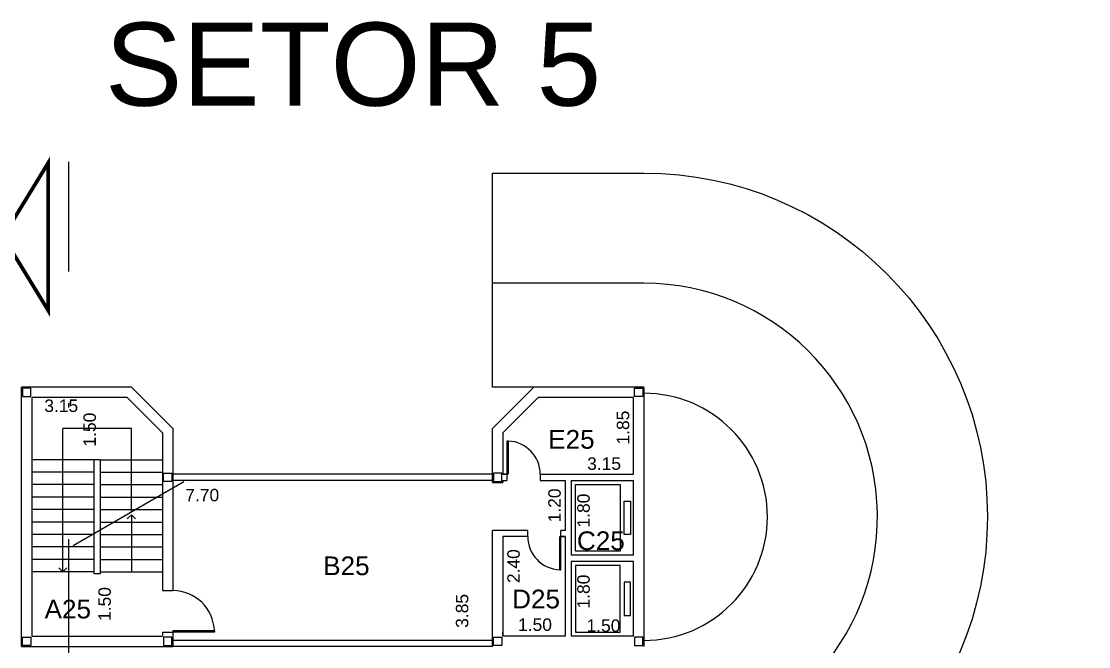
# Model space of a CAD drawing. Extents: x 964 to 1225, y -27 to 210.
# Drawn here: x 1082.53 to 1108.24, y 194.62 to 209.68 of the extents above; entities that cross this region are included whole.
import ezdxf

# ---------------------------------------------------------------- set-up
doc = ezdxf.new("R2010")
doc.units = 0
doc.header["$LTSCALE"] = 2
doc.header["$PDMODE"] = 3
doc.linetypes.add('DASHDOT2', pattern=[12.7, 6.35, -3.175, 0, -3.175])
doc.linetypes.add('HIDDEN', pattern=[0.375, 0.25, -0.125])
doc.layers.get('0').update_dxf_attribs({"linetype": 'CONTINUOUS'})
doc.layers.get('DEFPOINTS').update_dxf_attribs({"linetype": 'CONTINUOUS'})
for name, color, linetype in [('02', 2, 'CONTINUOUS'), ('06', 6, 'CONTINUOUS'), ('DIVISÓRIAS-ARY', 2, 'CONTINUOUS'), ('INDIC-CORTE-TBS', 4, 'DASHDOT2'), ('INDICAÇÕES-ARY', 2, 'CONTINUOUS'), ('PAREDE-ALTA-ARY', 1, 'CONTINUOUS'), ('PAREDE-BAIXA-ARY', 2, 'CONTINUOUS'), ('PILARES-SECUND-ARY', 5, 'CONTINUOUS'), ('RAMPA-ARY', 2, 'CONTINUOUS'), ('RAMPA-INT-ARY', 7, 'CONTINUOUS'), ('RAMPA-PROJ-ARY', 7, 'HIDDEN'), ('TEXTO-PB-COR-ARY', 12, 'CONTINUOUS'), ('TEXTO-PB-COTAS-ARY', 12, 'CONTINUOUS'), ('TEXTOG-EP-ARY', 11, 'CONTINUOUS')]:
    doc.layers.add(name, color=color, linetype=linetype)
doc.styles.add('ARIAL', font='arial.ttf', dxfattribs={"height": 0.5})
doc.styles.add('SEM_ESCALA', font='arial.ttf')
doc.dimstyles.new('DIMTIC100-ARY', dxfattribs={"dimtxt": 0.3, "dimasz": 0.12, "dimexe": 0.1, "dimexo": 0.15, "dimgap": 0.1, "dimtad": 1, "dimjust": 1, "dimtoh": 1, "dimrnd": 0.01, "dimzin": 0, "dimdsep": 46, "dimtxsty": 'SEM_ESCALA', "dimblk1": 'NONE', "dimblk2": 'NONE', "dimsah": 1, "dimcen": -0.1, "dimdle": 0.06, "dimse1": 1, "dimse2": 1, "dimsd1": 1, "dimsd2": 1, "dimclrd": 1, "dimclre": 1, "dimclrt": 2, "dimadec": 0, "dimazin": 0, "dimtfac": 1, "dimtix": 1, "dimtmove": 2, "dimatfit": 3, "dimldrblk": 'NONE', "dimfxl": 1, "dimtolj": 1, "dimtzin": 0, "dimarcsym": 0})

# ---------------------------------------------------------------- blocks, each defined once
blk = doc.blocks.new('*D64')
at = {"layer": 'DEFPOINTS', "color": 0, "linetype": 'ByBlock', "ltscale": 0.5}
for p in [(1082.777, 200.624), (1085.927, 200.624), (1085.927, 200.168)]:
    blk.add_point(p, dxfattribs=at)
at = {"color": 2, "linetype": 'ByBlock', "ltscale": 0.5, "insert": (1083.488, 200.422), "char_height": 0.3, "attachment_point": 5, "style": 'SEM_ESCALA'}
blk.add_mtext('\\A1;3.15', dxfattribs=at)
blk = doc.blocks.new('_NONE')
at = {"color": 0, "linetype": 'ByBlock', "ltscale": 0.5}
blk.add_circle((0, 0), 0.25, dxfattribs=at)
blk = doc.blocks.new('*D65')
at = {"layer": 'DEFPOINTS', "color": 0, "linetype": 'ByBlock', "ltscale": 0.5}
for p in [(1084.427, 200.624), (1084.427, 200.624), (1084.427, 199.124)]:
    blk.add_point(p, dxfattribs=at)
at = {"color": 2, "linetype": 'ByBlock', "ltscale": 0.5, "insert": (1084.174, 199.849), "char_height": 0.3, "attachment_point": 5, "rotation": 90, "style": 'SEM_ESCALA'}
blk.add_mtext('\\A1;1.50', dxfattribs=at)
blk = doc.blocks.new('*D66')
at = {"layer": 'DEFPOINTS', "color": 0, "linetype": 'ByBlock', "ltscale": 0.5}
for p in [(1084.427, 196.374), (1084.427, 194.874), (1084.788, 194.874)]:
    blk.add_point(p, dxfattribs=at)
at = {"color": 2, "linetype": 'ByBlock', "ltscale": 0.5, "insert": (1084.535, 195.65), "char_height": 0.3, "attachment_point": 5, "rotation": 90, "style": 'SEM_ESCALA'}
blk.add_mtext('\\A1;1.50', dxfattribs=at)
blk = doc.blocks.new('*D67')
at = {"layer": 'DEFPOINTS', "color": 0, "linetype": 'ByBlock', "ltscale": 0.5}
for p in [(1093.877, 198.018), (1086.177, 195.974), (1093.877, 195.974)]:
    blk.add_point(p, dxfattribs=at)
at = {"color": 2, "linetype": 'ByBlock', "ltscale": 0.5, "insert": (1086.885, 198.271), "char_height": 0.3, "attachment_point": 5, "style": 'SEM_ESCALA'}
blk.add_mtext('\\A1;7.70', dxfattribs=at)
blk = doc.blocks.new('*D68')
at = {"layer": 'DEFPOINTS', "color": 0, "linetype": 'ByBlock', "ltscale": 0.5}
for p in [(1093.4, 198.624), (1093.877, 198.624), (1093.877, 194.774)]:
    blk.add_point(p, dxfattribs=at)
at = {"color": 2, "linetype": 'ByBlock', "ltscale": 0.5, "insert": (1093.147, 195.485), "char_height": 0.3, "attachment_point": 5, "rotation": 90, "style": 'SEM_ESCALA'}
blk.add_mtext('\\A1;3.85', dxfattribs=at)
blk = doc.blocks.new('*D99')
at = {"layer": 'DEFPOINTS', "color": 0, "linetype": 'ByBlock', "ltscale": 0.5}
for p in [(1094.639, 197.274), (1094.639, 197.274), (1094.639, 194.874)]:
    blk.add_point(p, dxfattribs=at)
at = {"color": 2, "linetype": 'ByBlock', "ltscale": 0.5, "insert": (1094.386, 196.562), "char_height": 0.3, "attachment_point": 5, "rotation": 90, "style": 'SEM_ESCALA'}
blk.add_mtext('\\A1;2.40', dxfattribs=at)
blk = doc.blocks.new('*D97')
at = {"layer": 'DEFPOINTS', "color": 0, "linetype": 'ByBlock', "ltscale": 0.5}
for p in [(1107.171, 206.184), (1107.171, 206.184), (1107.171, 204.384)]:
    blk.add_point(p, dxfattribs=at)
at = {"color": 2, "linetype": 'ByBlock', "ltscale": 0.5, "insert": (1106.918, 205.46), "char_height": 0.3, "attachment_point": 5, "rotation": 90, "style": 'SEM_ESCALA'}
blk.add_mtext('\\A1;1.80', dxfattribs=at)
blk = doc.blocks.new('*D96')
at = {"layer": 'DEFPOINTS', "color": 0, "linetype": 'ByBlock', "ltscale": 0.5}
for p in [(1108.123, 206.793), (1106.623, 204.893), (1108.123, 204.384)]:
    blk.add_point(p, dxfattribs=at)
at = {"color": 2, "linetype": 'ByBlock', "ltscale": 0.5, "insert": (1107.398, 204.638), "char_height": 0.3, "attachment_point": 5, "style": 'SEM_ESCALA'}
blk.add_mtext('\\A1;1.50', dxfattribs=at)
blk = doc.blocks.new('*D93')
at = {"layer": 'DEFPOINTS', "color": 0, "linetype": 'ByBlock', "ltscale": 0.5}
for p in [(1108.123, 210.185), (1104.973, 208.285), (1108.123, 208.285)]:
    blk.add_point(p, dxfattribs=at)
at = {"color": 2, "linetype": 'ByBlock', "ltscale": 0.5, "insert": (1107.412, 208.538), "char_height": 0.3, "attachment_point": 5, "style": 'SEM_ESCALA'}
blk.add_mtext('\\A1;3.15', dxfattribs=at)
blk = doc.blocks.new('*D98')
at = {"layer": 'DEFPOINTS', "color": 0, "linetype": 'ByBlock', "ltscale": 0.5}
for p in [(1107.171, 208.134), (1107.171, 208.134), (1107.171, 206.334)]:
    blk.add_point(p, dxfattribs=at)
at = {"color": 2, "linetype": 'ByBlock', "ltscale": 0.5, "insert": (1106.918, 207.41), "char_height": 0.3, "attachment_point": 5, "rotation": 90, "style": 'SEM_ESCALA'}
blk.add_mtext('\\A1;1.80', dxfattribs=at)
blk = doc.blocks.new('*D94')
at = {"layer": 'DEFPOINTS', "color": 0, "linetype": 'ByBlock', "ltscale": 0.5}
for p in [(1106.473, 210.008), (1104.973, 208.108), (1106.473, 207.6)]:
    blk.add_point(p, dxfattribs=at)
at = {"color": 2, "linetype": 'ByBlock', "ltscale": 0.5, "insert": (1105.748, 207.853), "char_height": 0.3, "attachment_point": 5, "style": 'SEM_ESCALA'}
blk.add_mtext('\\A1;1.50', dxfattribs=at)
blk = doc.blocks.new('*D95')
at = {"layer": 'DEFPOINTS', "color": 0, "linetype": 'ByBlock', "ltscale": 0.5}
for p in [(1108.123, 210.134), (1108.123, 210.134), (1108.123, 208.284)]:
    blk.add_point(p, dxfattribs=at)
at = {"color": 2, "linetype": 'ByBlock', "ltscale": 0.5, "insert": (1107.87, 209.408), "char_height": 0.3, "attachment_point": 5, "rotation": 90, "style": 'SEM_ESCALA'}
blk.add_mtext('\\A1;1.85', dxfattribs=at)
blk = doc.blocks.new('*D100')
at = {"layer": 'DEFPOINTS', "color": 0, "linetype": 'ByBlock', "ltscale": 0.5}
for p in [(1095.576, 198.624), (1095.627, 198.624), (1095.627, 197.424)]:
    blk.add_point(p, dxfattribs=at)
at = {"color": 2, "linetype": 'ByBlock', "ltscale": 0.5, "insert": (1095.374, 198.024), "char_height": 0.3, "attachment_point": 5, "rotation": 90, "style": 'SEM_ESCALA'}
blk.add_mtext('\\A1;1.20', dxfattribs=at)

msp = doc.modelspace()

# ---------------------------------------------------------------- linework, layer by layer
at = {"layer": '02'}
for points in [[(1096.952, 196.924), (1095.877, 196.924), (1095.877, 198.524), (1096.952, 198.524)], [(1097.202, 197.324), (1097.052, 197.324), (1097.052, 198.124), (1097.202, 198.124)], [(1096.952, 196.574), (1095.877, 196.574), (1095.877, 194.974), (1096.952, 194.974)], [(1097.202, 196.174), (1097.052, 196.174), (1097.052, 195.374), (1097.202, 195.374)]]:
    msp.add_lwpolyline(points, close=True, dxfattribs=at)
at = {"layer": '06', "ltscale": 0.5}
for p, q in [((1085.177, 197.797), (1085.078, 197.698)), ((1085.177, 197.797), (1085.276, 197.698)), ((1083.527, 196.424), (1083.428, 196.523)), ((1083.527, 196.424), (1083.626, 196.523))]:
    msp.add_line(p, q, dxfattribs=at)
at = {"layer": 'DIVISÓRIAS-ARY'}
for p, q in [((1094.257, 199.574), (1094.227, 199.574)), ((1094.227, 199.574), (1094.227, 198.774)), ((1094.257, 199.574), (1094.257, 198.774)), ((1094.257, 198.774), (1094.227, 198.774)), ((1095.497, 197.274), (1095.527, 197.274)), ((1095.497, 196.475), (1095.497, 197.274)), ((1095.527, 196.475), (1095.527, 197.274)), ((1095.497, 196.475), (1095.527, 196.475)), ((1087.177, 195.004), (1086.177, 195.004)), ((1086.177, 195.004), (1086.177, 194.974)), ((1087.177, 194.974), (1086.177, 194.974)), ((1087.177, 195.004), (1087.177, 194.974))]:
    msp.add_line(p, q, dxfattribs=at)
at = {"layer": 'DIVISÓRIAS-ARY', "color": 7, "ltscale": 0.5}
for centre, radius, start, end in [((1094.227, 198.774), 0.8, 0, 87.8509), ((1095.527, 197.274), 0.8, 180, 267.8509), ((1086.177, 194.974), 1, 1.7191, 90)]:
    msp.add_arc(centre, radius, start, end, dxfattribs=at)
at = {"layer": 'INDIC-CORTE-TBS', "ltscale": 0.5}
msp.add_line((1083.671, 62.858), (1083.671, 206.296), dxfattribs=at)
at = {"layer": 'INDIC-CORTE-TBS', "linetype": 'Continuous', "ltscale": 0.5, "const_width": 0.0899}
msp.add_lwpolyline([(1083.171, 202.723), (1082.088, 204.494), (1083.171, 206.265)], close=True, dxfattribs=at)
at = {"layer": 'INDICAÇÕES-ARY', "ltscale": 0.5}
for p, q in [((1083.527, 196.424), (1083.527, 199.874)), ((1085.177, 199.874), (1083.527, 199.874)), ((1085.177, 197.862), (1085.177, 199.874)), ((1085.177, 197.797), (1085.177, 196.424))]:
    msp.add_line(p, q, dxfattribs=at)
at = {"layer": 'INDICAÇÕES-ARY'}
msp.add_line((1086.441, 198.592), (1083.777, 197.054), dxfattribs=at)
at = {"layer": 'PAREDE-ALTA-ARY'}
for p, q in [((1082.527, 194.624), (1082.527, 200.874)), ((1085.177, 200.874), (1082.527, 200.874)), ((1086.177, 199.874), (1085.177, 200.874)), ((1093.877, 199.874), (1094.877, 200.874)), ((1097.527, 200.874), (1094.877, 200.874)), ((1097.527, 200.874), (1097.527, 194.624)), ((1082.777, 200.624), (1082.777, 194.874)), ((1085.073, 200.624), (1082.777, 200.624)), ((1085.927, 199.771), (1085.073, 200.624)), ((1094.127, 199.771), (1094.981, 200.624)), ((1097.277, 200.624), (1094.981, 200.624)), ((1097.277, 198.774), (1097.277, 200.624)), ((1086.177, 199.874), (1086.177, 195.974)), ((1093.877, 198.574), (1093.877, 199.874)), ((1085.927, 199.771), (1085.927, 195.974)), ((1094.127, 199.771), (1094.127, 198.774)), ((1084.277, 199.124), (1084.277, 196.374)), ((1084.427, 199.124), (1084.277, 199.124)), ((1084.427, 199.124), (1084.427, 196.374)), ((1093.877, 198.774), (1086.177, 198.774)), ((1094.127, 198.774), (1094.227, 198.774)), ((1094.227, 198.774), (1094.127, 198.774)), ((1094.227, 198.774), (1094.227, 198.624)), ((1095.027, 198.774), (1097.277, 198.774)), ((1095.027, 198.774), (1095.027, 198.624)), ((1093.877, 198.624), (1086.177, 198.624)), ((1093.877, 198.574), (1094.127, 198.574)), ((1094.127, 198.624), (1094.127, 198.574)), ((1094.127, 198.624), (1094.227, 198.624)), ((1095.027, 198.624), (1095.627, 198.624)), ((1095.627, 198.624), (1095.627, 197.424)), ((1095.777, 198.624), (1097.277, 198.624)), ((1095.777, 198.624), (1095.777, 196.824)), ((1097.277, 196.824), (1097.277, 198.624)), ((1093.877, 194.624), (1093.877, 197.424)), ((1094.727, 197.424), (1093.877, 197.424)), ((1094.127, 197.274), (1094.127, 194.874)), ((1094.727, 197.274), (1094.127, 197.274)), ((1094.727, 197.274), (1094.727, 197.424)), ((1095.527, 197.274), (1095.527, 197.424)), ((1095.627, 197.424), (1095.527, 197.424)), ((1095.527, 197.274), (1095.627, 197.274)), ((1095.627, 197.274), (1095.527, 197.274)), ((1095.627, 197.274), (1095.627, 195.174)), ((1095.627, 197.274), (1095.627, 194.874)), ((1097.277, 196.824), (1095.777, 196.824)), ((1095.777, 196.674), (1095.777, 194.874)), ((1097.277, 196.674), (1095.777, 196.674)), ((1097.277, 194.874), (1097.277, 196.674)), ((1084.427, 196.374), (1084.277, 196.374)), ((1085.927, 195.974), (1086.177, 195.974)), ((1085.927, 194.974), (1086.177, 194.974)), ((1085.927, 194.974), (1085.927, 194.874)), ((1086.177, 194.974), (1086.177, 194.624)), ((1094.127, 194.874), (1094.127, 194.974)), ((1082.777, 194.874), (1085.927, 194.874)), ((1095.627, 194.874), (1094.127, 194.874)), ((1097.277, 194.874), (1095.777, 194.874)), ((1082.527, 194.624), (1086.177, 194.624))]:
    msp.add_line(p, q, dxfattribs=at)
at = {"layer": 'PAREDE-BAIXA-ARY'}
for p, q in [((1093.877, 194.774), (1086.177, 194.774)), ((1093.877, 194.624), (1086.177, 194.624))]:
    msp.add_line(p, q, dxfattribs=at)
at = {"layer": 'PILARES-SECUND-ARY'}
for points in [[(1082.752, 200.849), (1082.552, 200.849), (1082.552, 200.649), (1082.752, 200.649)], [(1097.302, 200.849), (1097.502, 200.849), (1097.502, 200.649), (1097.302, 200.649)], [(1085.952, 198.799), (1086.152, 198.799), (1086.152, 198.599), (1085.952, 198.599)], [(1094.102, 198.799), (1093.902, 198.799), (1093.902, 198.599), (1094.102, 198.599)], [(1082.752, 194.649), (1082.552, 194.649), (1082.552, 194.849), (1082.752, 194.849)], [(1085.952, 194.649), (1086.152, 194.649), (1086.152, 194.849), (1085.952, 194.849)], [(1094.102, 194.649), (1093.902, 194.649), (1093.902, 194.849), (1094.102, 194.849)], [(1097.302, 194.649), (1097.502, 194.649), (1097.502, 194.849), (1097.302, 194.849)]]:
    msp.add_lwpolyline(points, close=True, dxfattribs=at)
at = {"layer": 'RAMPA-ARY'}
msp.add_lwpolyline([(1112.951, 179.39), (1108.065, 184.275, -1), (1116.763, 192.973), (1127.289, 182.446)], format="xyb", dxfattribs=at)
at = {"layer": 'RAMPA-INT-ARY'}
for p, q in [((1084.277, 199.124), (1082.777, 199.124)), ((1084.427, 199.124), (1085.927, 199.124)), ((1084.277, 198.824), (1082.777, 198.824)), ((1084.427, 198.824), (1085.927, 198.824)), ((1084.277, 198.524), (1082.777, 198.524)), ((1084.427, 198.524), (1085.927, 198.524)), ((1084.277, 198.224), (1082.777, 198.224)), ((1084.427, 198.224), (1085.927, 198.224)), ((1084.277, 197.924), (1082.777, 197.924)), ((1084.427, 197.924), (1085.927, 197.924)), ((1084.277, 197.624), (1082.777, 197.624)), ((1084.427, 197.624), (1085.927, 197.624)), ((1084.277, 197.324), (1082.777, 197.324)), ((1084.427, 197.324), (1085.927, 197.324)), ((1084.277, 197.024), (1082.777, 197.024)), ((1084.427, 197.024), (1085.927, 197.024)), ((1084.277, 196.724), (1082.777, 196.724)), ((1084.427, 196.724), (1085.927, 196.724)), ((1084.277, 196.424), (1082.777, 196.424)), ((1084.427, 196.424), (1085.927, 196.424))]:
    msp.add_line(p, q, dxfattribs=at)
at = {"layer": 'RAMPA-PROJ-ARY', "linetype": 'Continuous'}
msp.add_line((1094.877, 200.874), (1093.877, 200.874), dxfattribs=at)
for points in [[(1093.877, 200.874), (1093.877, 206.024), (1097.527, 206.024, -1), (1097.527, 189.474)], [(1097.7, 192.127, 0.984719), (1097.527, 203.374), (1093.877, 203.374)]]:
    msp.add_lwpolyline(points, format="xyb", dxfattribs=at)
msp.add_arc((1097.527, 197.749), 2.975, 270, 90, dxfattribs=at)

# ---------------------------------------------------------------- texts
at = {"layer": 'TEXTO-PB-COR-ARY', "style": 'ARIAL'}
for s, p in [('E25', (1095.22, 199.39)), ('C25', (1095.912, 196.949)), ('B25', (1089.799, 196.345)), ('D25', (1094.351, 195.546)), ('A25', (1083.087, 195.303))]:
    msp.add_text(s, height=0.45, dxfattribs=at).set_placement(p)
at = {"layer": 'TEXTOG-EP-ARY', "style": 'ARIAL'}
msp.add_text('SETOR 5', height=2, dxfattribs=at).set_placement((1084.542, 207.648))

# ---------------------------------------------------------------- dimensions: what is measured, and where the dimension line sits
at = {"layer": 'TEXTO-PB-COTAS-ARY', "ltscale": 0.5}
for base, p1, p2, picture, middle in [((1085.927, 200.168), (1082.777, 200.624), (1085.927, 200.624), '*D64', (1083.488, 200.422)), ((1093.877, 198.018), (1086.177, 195.974), (1093.877, 195.974), '*D67', (1086.885, 198.271))]:
    dim = msp.add_linear_dim(base=base, p1=p1, p2=p2, dimstyle='DIMTIC100-ARY', dxfattribs=at)
    dim.commit()
    dim.dimension.update_dxf_attribs({"geometry": picture, "text_midpoint": middle})
for base, p1, p2, picture, middle in [((1084.427, 200.624), (1084.427, 199.124), (1084.427, 200.624), '*D65', (1084.174, 199.849)), ((1093.4, 198.624), (1093.877, 194.774), (1093.877, 198.624), '*D68', (1093.147, 195.485)), ((1084.788, 194.874), (1084.427, 196.374), (1084.427, 194.874), '*D66', (1084.535, 195.65))]:
    dim = msp.add_linear_dim(base=base, p1=p1, p2=p2, angle=90, dimstyle='DIMTIC100-ARY', dxfattribs=at)
    dim.commit()
    dim.dimension.update_dxf_attribs({"geometry": picture, "text_midpoint": middle})
for base, p1, p2, angle, picture, middle, set_off in [((1097.277, 198.775), (1094.127, 198.775), (1097.277, 200.675), 180, '*D93', (1096.566, 199.028), (-10.846, -9.51)), ((1097.277, 200.624), (1097.277, 198.774), (1097.277, 200.624), 90, '*D95', (1097.024, 199.898), (-10.846, -9.51)), ((1096.326, 198.624), (1096.326, 196.824), (1096.326, 198.624), 90, '*D98', (1096.072, 197.9), (-10.846, -9.51)), ((1095.627, 194.899), (1094.127, 195.407), (1095.627, 197.307), 180, '*D94', (1094.902, 195.152), (-10.846, -12.701)), ((1097.277, 194.874), (1095.777, 195.383), (1097.277, 197.283), 180, '*D96', (1096.552, 195.127), (-10.846, -9.51)), ((1096.326, 196.674), (1096.326, 194.874), (1096.326, 196.674), 90, '*D97', (1096.072, 195.95), (-10.846, -9.51))]:
    dim = msp.add_linear_dim(base=base, p1=p1, p2=p2, angle=angle, dimstyle='DIMTIC100-ARY', override={"dimjust": 2}, dxfattribs=at)
    dim.commit()
    dim.dimension.update_dxf_attribs({"geometry": picture, "text_midpoint": middle, "insert": set_off})
for base, p1, p2, picture, middle in [((1095.627, 198.624), (1095.627, 197.424), (1095.576, 198.624), '*D100', (1095.374, 198.024)), ((1094.639, 197.274), (1094.639, 194.874), (1094.639, 197.274), '*D99', (1094.386, 196.562))]:
    dim = msp.add_linear_dim(base=base, p1=p1, p2=p2, angle=90, dimstyle='DIMTIC100-ARY', override={"dimjust": 2}, dxfattribs=at)
    dim.commit()
    dim.dimension.update_dxf_attribs({"geometry": picture, "text_midpoint": middle})

doc.saveas('drawing.dxf')
